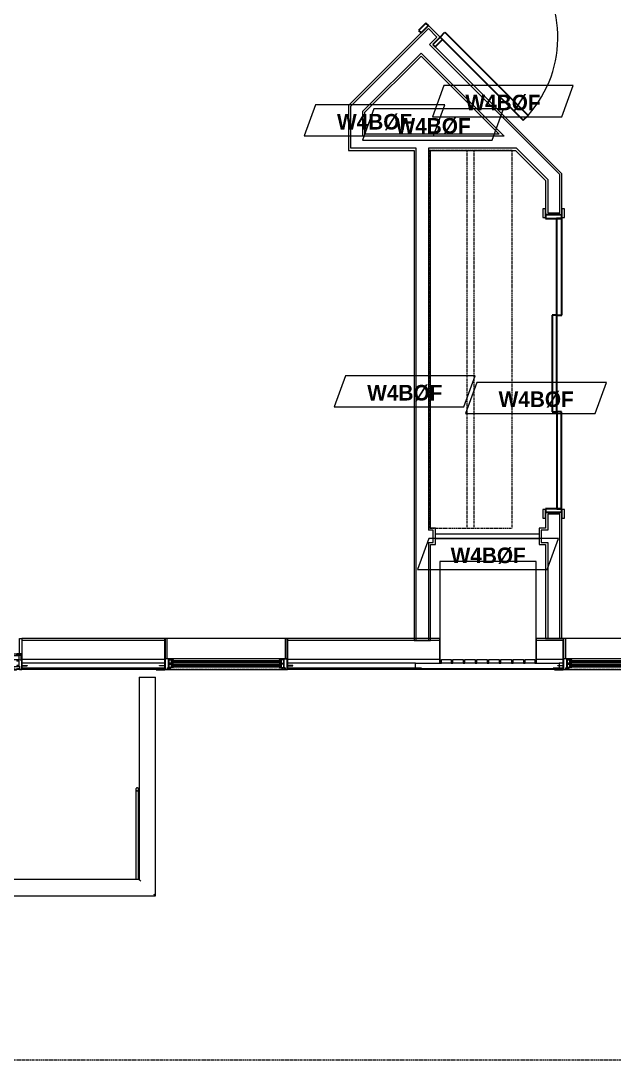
# Model space of a CAD drawing. Header units: inches. Extents: x -4010 to -1872, y 9846 to 12241.
# Drawn here: x -3636.9 to -3465.3, y 9867 to 10167.8 of the extents above; entities that cross this region are included whole.
import ezdxf

# ---------------------------------------------------------------- set-up
doc = ezdxf.new("R2010")
doc.units = ezdxf.units.IN
doc.header["$MEASUREMENT"] = 0
doc.linetypes.add('Aligning Line 1_8__2_', pattern=[0.25, 0.125, -0.125])
doc.linetypes.add('Dash', pattern=[0.25, 0.125, -0.125])
for name, color, linetype, lineweight in [('0-1', 7, 'Continuous', 5), ('0-2', 7, 'Continuous', 9), ('A-DETL-GENF-1', 7, 'Continuous', 9), ('A-DETL-GENF-2', 92, 'Continuous', 18), ('A-DETL-GENF-HDLN-1', 7, 'Dash', 9), ('A-DETL-GENF-HDLN-2', 1, 'Continuous', 18), ('A-DOOR', 31, 'Continuous', 18), ('A-DOOR-1', 7, 'Continuous', 9), ('A-DOOR-3', 31, 'Continuous', 9), ('A-DOOR-4', 31, 'Continuous', 30), ('A-DOOR-FRAM-1', 7, 'Continuous', 9), ('A-DOOR-FRAM-3', 31, 'Continuous', 30), ('A-FLOR-HRAL-1', 7, 'Continuous', 9), ('A-GENM-1', 7, 'Continuous', 9), ('A-GLAZ', 151, 'Continuous', 18), ('A-GLAZ-1', 10, 'Continuous', 30), ('A-GLAZ-2', 7, 'Continuous', 9), ('A-WALL', 113, 'Continuous', 18), ('A-WALL-1', 7, 'Continuous', 9), ('A-WALL-2', 250, 'Continuous', 18), ('A-WALL-3', 113, 'Continuous', 9), ('A-WALL-IDEN', 211, 'Continuous', 9), ('G-ANNO-SYMB-2', 147, 'Aligning Line 1_8__2_', 9), ('Q-CASE', 31, 'Continuous', 9), ('Q-CASE-HDLN', 31, 'Dash', 9), ('S-BEAM-1', 7, 'Continuous', 9)]:
    doc.layers.add(name, color=color, linetype=linetype, lineweight=lineweight)
doc.styles.add('Century Gothic_B', font='GOTHICB.TTF', dxfattribs={"height": 4.5})

# ---------------------------------------------------------------- blocks, each defined once
blk = doc.blocks.new('Door-Sliding-Marvin-2_Panel_Patio_Door-Essential - ESSPD6068 - 3rd floor-3103812-UNITS PLANS - 3RD FLOOR')
at = {"layer": 'A-DETL-GENF-1'}
for p, q in [((-32.87, -2.97), (-32.87, -2.52)), ((-32.61, -2.97), (-32.61, -2.52))]:
    blk.add_line(p, q, dxfattribs=at)
at = {"layer": 'A-DETL-GENF-2'}
for p, q in [((-35.75, 4.44), (-35.06, 4.44)), ((-35.75, -0.03), (-35.75, 4.44)), ((-35.06, 4.44), (-35.06, -0.03)), ((35.06, 4.44), (35.75, 4.44)), ((35.06, -0.03), (35.06, 4.44)), ((35.75, 4.44), (35.75, -0.03)), ((-35.06, -0.03), (-35.75, -0.03)), ((-35.75, -0.06), (-34.25, -0.06)), ((-35.75, -4.53), (-35.75, -0.06)), ((-35.5, -0.5), (-34.39, -0.5)), ((-35.5, -1.88), (-35.5, -0.5)), ((-35.5, -1.88), (-34.25, -1.88)), ((-32.41, -2.19), (-34.81, -2.19)), ((-34.81, -2.19), (-34.81, -3.44)), ((-34.39, -0.5), (-34.25, -0.35)), ((-34.25, -0.06), (-34.25, -0.35)), ((-34.25, -1.88), (-34.25, -2.19)), ((-33.09, -2.38), (-32.34, -2.38)), ((-33.09, -3.13), (-33.09, -2.38)), ((-32.98, -2.52), (-32.98, -2.38)), ((-32.98, -2.97), (-32.98, -3.13)), ((-32.34, -2.25), (-32.41, -2.19)), ((-32.34, -2.38), (-32.34, -2.25)), ((35.75, -0.03), (35.06, -0.03)), ((-37.25, -3.44), (-37.25, -3.48)), ((-35.91, -3.44), (-37.25, -3.44)), ((-35.75, -3.48), (-37.25, -3.48)), ((-35.75, -3.33), (-35.91, -3.33)), ((-35.91, -3.44), (-35.91, -3.33)), ((-35, -4.53), (-35.75, -4.53)), ((-34.25, -3.56), (-35, -3.56)), ((-35, -3.56), (-35, -4.53)), ((-34.81, -3.44), (-32.46, -3.44)), ((-34.25, -3.44), (-34.25, -3.56)), ((-32.38, -3.13), (-33.09, -3.13)), ((-32.46, -3.44), (-32.38, -3.13))]:
    blk.add_line(p, q, dxfattribs=at)
at = {"layer": 'A-DETL-GENF-HDLN-1'}
blk.add_line((1.75, -4.19), (33.01, -4.19), dxfattribs=at)
at = {"layer": 'A-DETL-GENF-HDLN-2'}
for p, q in [((-32.87, -2.97), (-32.87, -2.52)), ((-32.61, -2.97), (-32.61, -2.52)), ((-1.41, -2.25), (-1.34, -2.19)), ((-1.41, -2.38), (-1.41, -2.25)), ((-0.66, -2.38), (-1.41, -2.38)), ((-1.34, -2.19), (0.87, -2.19)), ((-1.14, -2.97), (-1.14, -2.52)), ((1.34, -0.5), (-0.88, -0.5)), ((-0.88, -0.5), (-0.88, -1.97)), ((-0.88, -1.75), (1.29, -1.75)), ((0.24, -2.07), (-0.88, -1.97)), ((-0.88, -2.97), (-0.88, -2.52)), ((-0.77, -2.52), (-0.77, -2.38)), ((-0.77, -2.97), (-0.77, -3.13)), ((-0.66, -3.13), (-0.66, -2.38)), ((-0.24, -1.83), (-0.43, -1.83)), ((-0.43, -1.83), (-0.43, -1.93)), ((-0.43, -1.93), (0.43, -2.01)), ((-0.24, -1.76), (-0.24, -1.83)), ((-0.24, -1.87), (-0.24, -1.95)), ((-0.24, -1.87), (0.87, -1.97)), ((0.24, -2.07), (0.24, -1.99)), ((0.24, -2.11), (0.43, -2.11)), ((0.24, -2.18), (0.24, -2.11)), ((0.43, -2.11), (0.43, -2.01)), ((0.66, -1.44), (0.66, -0.69)), ((0.66, -0.69), (1.41, -0.69)), ((1.37, -1.44), (0.66, -1.44)), ((0.77, -0.83), (0.77, -0.69)), ((0.77, -1.29), (0.77, -1.44)), ((0.87, -1.97), (0.87, -3.44)), ((0.88, -1.29), (0.88, -0.83)), ((1.14, -1.29), (1.14, -0.83)), ((1.29, -1.75), (1.37, -1.44)), ((1.41, -0.56), (1.34, -0.5)), ((1.41, -0.69), (1.41, -0.56)), ((32.41, -0.56), (32.47, -0.5)), ((32.41, -0.69), (32.41, -0.56)), ((33.16, -0.69), (32.41, -0.69)), ((32.52, -1.75), (32.44, -1.44)), ((32.44, -1.44), (33.16, -1.44)), ((32.47, -0.5), (34.84, -0.5)), ((34.84, -1.75), (32.52, -1.75)), ((32.68, -1.29), (32.68, -0.83)), ((32.93, -1.29), (32.93, -0.83)), ((33.04, -0.83), (33.04, -0.69)), ((33.04, -1.29), (33.04, -1.44)), ((33.16, -1.44), (33.16, -0.69)), ((35.75, -0.06), (34.25, -0.06)), ((34.25, -0.06), (34.25, -0.35)), ((34.39, -0.5), (34.25, -0.35)), ((35.5, -1.88), (34.25, -1.88)), ((34.25, -1.88), (34.25, -2.19)), ((34.81, -2.19), (34.25, -2.19)), ((35.5, -0.5), (34.39, -0.5)), ((34.81, -2.19), (34.81, -3.44)), ((34.84, -0.5), (34.84, -1.75)), ((35.5, -1.88), (35.5, -0.5)), ((35.75, -4.53), (35.75, -0.06)), ((-1.29, -3.44), (-1.38, -3.13)), ((-1.38, -3.13), (-0.66, -3.13)), ((0.87, -3.44), (-1.29, -3.44)), ((-0.24, -4.3), (-0.24, -3.78)), ((-0.24, -3.78), (1.51, -3.78)), ((0.34, -4.3), (-0.24, -4.3)), ((0.6, -4.61), (0.34, -4.3)), ((1.35, -4.61), (0.6, -4.61)), ((1.35, -4.3), (1.51, -4.3)), ((1.35, -4.3), (1.35, -4.61)), ((1.51, -3.78), (1.51, -3.9)), ((1.51, -3.9), (1.75, -3.9)), ((1.51, -3.94), (1.51, -4.3)), ((1.71, -3.94), (1.51, -3.94)), ((1.64, -4.08), (1.64, -4.19)), ((1.64, -4.08), (1.71, -4.08)), ((1.75, -4.19), (1.64, -4.19)), ((1.71, -4.08), (1.71, -3.94)), ((1.75, -3.9), (1.75, -4.19)), ((33.25, -3.9), (33.01, -3.9)), ((33.01, -3.9), (33.01, -4.19)), ((33.01, -4.19), (33.12, -4.19)), ((33.05, -3.94), (33.25, -3.94)), ((33.05, -4.08), (33.05, -3.94)), ((33.12, -4.08), (33.05, -4.08)), ((33.12, -4.08), (33.12, -4.19)), ((33.25, -3.78), (33.25, -3.9)), ((35, -3.78), (33.25, -3.78)), ((33.25, -3.94), (33.25, -4.3)), ((33.41, -4.3), (33.25, -4.3)), ((33.41, -4.3), (33.41, -4.61)), ((33.41, -4.61), (34.16, -4.61)), ((34.16, -4.61), (34.42, -4.3)), ((34.81, -3.44), (34.25, -3.44)), ((34.25, -3.44), (34.25, -3.56)), ((34.25, -3.56), (35, -3.56)), ((34.42, -4.3), (35, -4.3)), ((35, -3.56), (35, -4.53)), ((35, -4.53), (35.75, -4.53)), ((35.75, -3.33), (35.9, -3.33)), ((35.75, -3.48), (37.25, -3.48)), ((35.9, -3.44), (35.9, -3.33)), ((35.9, -3.44), (37.25, -3.44)), ((37.25, -3.44), (37.25, -3.48))]:
    blk.add_line(p, q, dxfattribs=at)
at = {"layer": 'A-DOOR'}
for p, q in [((-32.98, -2.38), (-0.77, -2.38)), ((-32.98, -2.52), (-0.77, -2.52)), ((-32.98, -2.97), (-0.77, -2.97)), ((0.77, -0.69), (33.04, -0.69)), ((0.77, -0.83), (33.04, -0.83)), ((0.77, -1.29), (33.04, -1.29)), ((0.77, -1.44), (33.04, -1.44)), ((-32.98, -3.13), (-0.77, -3.13))]:
    blk.add_line(p, q, dxfattribs=at)
at = {"layer": 'A-DOOR-1'}
for p, q in [((-40.68, -4.44), (-35.75, -4.44)), ((-40.68, -4.69), (-40.68, -4.44)), ((-35.75, -4.69), (-40.68, -4.69)), ((-35.75, -4.53), (-35.75, -4.69))]:
    blk.add_line(p, q, dxfattribs=at)
at = {"layer": 'A-DOOR-FRAM-1'}
for p, q in [((-35.75, -0.06), (35.75, -0.06)), ((-35.75, -4.53), (-35.75, -0.06)), ((35.75, -0.06), (35.75, -4.53)), ((35.75, -4.53), (-35.75, -4.53))]:
    blk.add_line(p, q, dxfattribs=at)
blk = doc.blocks.new('V-Series_EWC4_SPVU_RFA_2015 - 2ND AND 3RD FLOOR-2226480-UNITS PLANS - 3RD FLOOR')
at = {"layer": 'A-GENM-1'}
for p, q in [((-3829.54, 11738.59), (-3858.97, 11738.59)), ((-3858.97, 11738.59), (-3858.97, 11738.15)), ((-3858.97, 11735.36), (-3858.97, 11738.15)), ((-3858.97, 11738.15), (-3857.97, 11738.15)), ((-3857.97, 11738.15), (-3857.97, 11735.36)), ((-3829.54, 11710.71), (-3829.54, 11738.59)), ((-3857.97, 11735.36), (-3858.97, 11735.36)), ((-3858.97, 11735.36), (-3858.97, 11734.86)), ((-3858.97, 11731.87), (-3858.97, 11734.86)), ((-3858.97, 11734.86), (-3857.97, 11734.86)), ((-3857.97, 11734.86), (-3857.97, 11731.87)), ((-3857.97, 11731.87), (-3858.97, 11731.87)), ((-3858.97, 11731.87), (-3858.97, 11731.37)), ((-3858.97, 11728.39), (-3858.97, 11731.37)), ((-3858.97, 11731.37), (-3857.97, 11731.37)), ((-3857.97, 11731.37), (-3857.97, 11728.39)), ((-3857.97, 11728.39), (-3858.97, 11728.39)), ((-3858.97, 11728.39), (-3858.97, 11727.89)), ((-3858.97, 11724.9), (-3858.97, 11727.89)), ((-3858.97, 11727.89), (-3857.97, 11727.89)), ((-3857.97, 11727.89), (-3857.97, 11724.9)), ((-3857.97, 11724.9), (-3858.97, 11724.9)), ((-3858.97, 11724.9), (-3858.97, 11724.4)), ((-3858.97, 11721.42), (-3858.97, 11724.4)), ((-3858.97, 11724.4), (-3857.97, 11724.4)), ((-3857.97, 11724.4), (-3857.97, 11721.42)), ((-3857.97, 11721.42), (-3858.97, 11721.42)), ((-3858.97, 11721.42), (-3858.97, 11720.92)), ((-3858.97, 11717.93), (-3858.97, 11720.92)), ((-3858.97, 11720.92), (-3857.97, 11720.92)), ((-3857.97, 11720.92), (-3857.97, 11717.93)), ((-3857.97, 11717.93), (-3858.97, 11717.93)), ((-3858.97, 11717.93), (-3858.97, 11717.43)), ((-3858.97, 11714.45), (-3858.97, 11717.43)), ((-3858.97, 11717.43), (-3857.97, 11717.43)), ((-3857.97, 11717.43), (-3857.97, 11714.45)), ((-3857.97, 11714.45), (-3858.97, 11714.45)), ((-3858.97, 11714.45), (-3858.97, 11713.95)), ((-3858.97, 11711.15), (-3858.97, 11713.95)), ((-3858.97, 11713.95), (-3857.97, 11713.95)), ((-3857.97, 11713.95), (-3857.97, 11711.15)), ((-3857.97, 11711.15), (-3858.97, 11711.15)), ((-3858.97, 11711.15), (-3858.97, 11710.71)), ((-3858.97, 11710.71), (-3829.54, 11710.71))]:
    blk.add_line(p, q, dxfattribs=at)
blk = doc.blocks.new('Perforated Panel at Magic-Pak - hvac panel - 3rd floor-2505079-UNITS PLANS - 3RD FLOOR')
at = {"layer": 'A-GLAZ-2'}
for p, q in [((19.01, 4.44), (-19.01, 4.44)), ((-19.01, 4.37), (19.01, 4.37))]:
    blk.add_line(p, q, dxfattribs=at)
blk = doc.blocks.new('Railing - Baluster_01-2700443-UNITS PLANS - 3RD FLOOR')
at = {"layer": 'A-FLOR-HRAL-1'}
for p, q in [((-0.59, 1.18), (0.59, 1.18)), ((-0.59, 0.59), (-0.59, 1.18)), ((0.59, 1.18), (0.59, 0.59))]:
    blk.add_line(p, q, dxfattribs=at)
blk = doc.blocks.new('Railing - Railing-2700304-UNITS PLANS - 3RD FLOOR')
at = {"layer": 'A-FLOR-HRAL-1'}
for p, q in [((-3711.97, 9977.83), (-3711.97, 9914.58)), ((-3711.97, 9977.83), (-3711.5, 9977.83)), ((-3711.5, 9977.83), (-3707.72, 9977.83)), ((-3707.72, 9977.83), (-3707.25, 9977.83)), ((-3707.25, 9919.3), (-3707.25, 9977.83)), ((-3602.65, 9977.83), (-3602.65, 9919.3)), ((-3602.65, 9977.83), (-3602.18, 9977.83)), ((-3602.18, 9977.83), (-3598.4, 9977.83)), ((-3598.4, 9977.83), (-3597.92, 9977.83)), ((-3597.92, 9914.58), (-3597.92, 9977.83)), ((-3602.65, 9919.3), (-3707.25, 9919.3)), ((-3711.97, 9914.58), (-3597.92, 9914.58))]:
    blk.add_line(p, q, dxfattribs=at)
for points, knots in [([(-3707.72, 9918.83), (-3707.68, 9918.87), (-3707.62, 9918.93), (-3707.54, 9919.01), (-3707.49, 9919.06), (-3707.46, 9919.09), (-3707.42, 9919.13), (-3707.39, 9919.16), (-3707.37, 9919.18), (-3707.34, 9919.21), (-3707.31, 9919.24), (-3707.28, 9919.27), (-3707.26, 9919.29), (-3707.25, 9919.3), (-3707.25, 9919.3)], [0, 0, 0, 0, 0.166667, 0.25, 0.333333, 0.375, 0.416667, 0.5, 0.541667, 0.583333, 0.666667, 0.75, 0.833333, 1, 1, 1, 1]), ([(-3602.18, 9918.83), (-3602.22, 9918.87), (-3602.28, 9918.93), (-3602.36, 9919.01), (-3602.4, 9919.06), (-3602.44, 9919.09), (-3602.47, 9919.13), (-3602.5, 9919.16), (-3602.53, 9919.18), (-3602.56, 9919.21), (-3602.59, 9919.24), (-3602.61, 9919.27), (-3602.64, 9919.29), (-3602.65, 9919.3), (-3602.65, 9919.3)], [0, 0, 0, 0, 0.166667, 0.25, 0.333333, 0.375, 0.416667, 0.5, 0.541667, 0.583333, 0.666667, 0.75, 0.833333, 1, 1, 1, 1]), ([(-3711.97, 9914.58), (-3711.97, 9914.58), (-3711.96, 9914.59), (-3711.94, 9914.61), (-3711.91, 9914.64), (-3711.88, 9914.67), (-3711.86, 9914.69), (-3711.83, 9914.72), (-3711.79, 9914.76), (-3711.75, 9914.8), (-3711.71, 9914.84), (-3711.67, 9914.88), (-3711.6, 9914.95), (-3711.54, 9915.01), (-3711.5, 9915.05)], [0, 0, 0, 0, 0.166667, 0.25, 0.333333, 0.416667, 0.458333, 0.5, 0.583333, 0.666667, 0.708333, 0.75, 0.833333, 1, 1, 1, 1]), ([(-3597.92, 9914.58), (-3597.92, 9914.58), (-3597.93, 9914.59), (-3597.96, 9914.61), (-3597.99, 9914.64), (-3598.01, 9914.67), (-3598.04, 9914.69), (-3598.07, 9914.72), (-3598.11, 9914.76), (-3598.15, 9914.8), (-3598.19, 9914.84), (-3598.22, 9914.88), (-3598.29, 9914.95), (-3598.35, 9915.01), (-3598.4, 9915.05)], [0, 0, 0, 0, 0.166667, 0.25, 0.333333, 0.416667, 0.458333, 0.5, 0.583333, 0.666667, 0.708333, 0.75, 0.833333, 1, 1, 1, 1])]:
    blk.add_open_spline(points, degree=3, knots=knots, dxfattribs=at)
blk.add_blockref('Railing - Baluster_01-2700443-UNITS PLANS - 3RD FLOOR', (-3709.61, 9977.24))
blk = doc.blocks.new('Walls 56 - Walls 1-2574123-UNITS PLANS - 3RD FLOOR')
at = {"layer": 'S-BEAM-1'}
for p, q in [((-3603.57, 9945.4), (-3603.57, 9919.3)), ((-3602.82, 9919.3), (-3602.82, 9945.4))]:
    blk.add_line(p, q, dxfattribs=at)
at = {"layer": 'S-BEAM-1', "flags": 128}
for points in [[(-3602.82, 9945.4), (-3602.83, 9945.5), (-3602.86, 9945.6), (-3602.92, 9945.69), (-3602.98, 9945.76), (-3603.06, 9945.8), (-3603.15, 9945.83), (-3603.24, 9945.83), (-3603.33, 9945.8), (-3603.41, 9945.76), (-3603.48, 9945.69), (-3603.53, 9945.6), (-3603.56, 9945.5), (-3603.57, 9945.4)], [(-3603.57, 9945.4), (-3603.56, 9945.3), (-3603.53, 9945.2), (-3603.48, 9945.11), (-3603.41, 9945.04), (-3603.33, 9945), (-3603.24, 9944.97), (-3603.15, 9944.97), (-3603.06, 9945), (-3602.98, 9945.04), (-3602.92, 9945.11), (-3602.86, 9945.2), (-3602.83, 9945.3), (-3602.82, 9945.4)]]:
    blk.add_lwpolyline(points, dxfattribs=at)
blk = doc.blocks.new('Window-Double_Hung-Marvin-Essential - ESDH3066 - 3rd floor-3033832-UNITS PLANS - 3RD FLOOR')
at = {"layer": 'A-DETL-GENF-HDLN-1'}
blk.add_line((16.1, 4.47), (-16.5, 4.47), dxfattribs=at)
at = {"layer": 'A-DETL-GENF-HDLN-2'}
for p, q in [((-19.25, 3.48), (-19.25, 3.44)), ((-17.75, 3.48), (-19.25, 3.48)), ((-19.25, 3.44), (-17.9, 3.44)), ((-17.9, 3.44), (-17.9, 3.33)), ((-17.9, 3.33), (-17.75, 3.33)), ((-17.75, 4.53), (-17.16, 4.53)), ((-17.75, 4.53), (-17.75, 1.44)), ((-17.08, 4.12), (-17.16, 4.53)), ((-17.08, 4.12), (-16.19, 4.12)), ((-16.85, 4.5), (-16.85, 4.12)), ((-16.3, 4.5), (-16.85, 4.5)), ((-16.38, 4.02), (-16.72, 4.02)), ((-16.72, 4.02), (-16.72, 1.44)), ((-15.34, 3.94), (-16.56, 3.94)), ((-16.56, 3), (-16.56, 3.94)), ((-16.38, 4.12), (-16.38, 4.02)), ((-16.3, 4.26), (-16.3, 4.5)), ((-16.18, 4.26), (-16.3, 4.26)), ((-16.19, 4.22), (-16.1, 4.22)), ((-16.19, 4.12), (-16.19, 4.22)), ((-16.18, 4.47), (-16.1, 4.47)), ((-16.18, 4.47), (-16.18, 4.26)), ((-16.1, 4.22), (-16.1, 4.47)), ((-15.94, 3.12), (-15.94, 3.84)), ((-15.94, 3.84), (-15.28, 3.84)), ((-15.28, 3.12), (-15.94, 3.12)), ((-15.84, 3.13), (-15.84, 3.82)), ((-15.54, 3.26), (-15.54, 3.7)), ((-15.34, 3.94), (-15.28, 3.88)), ((-15.34, 3), (-15.28, 3.06)), ((-15.28, 3.84), (-15.28, 3.88)), ((-15.28, 3.06), (-15.28, 3.12)), ((15.34, 3.94), (15.28, 3.88)), ((15.28, 3.84), (15.28, 3.88)), ((15.94, 3.84), (15.28, 3.84)), ((15.28, 3.06), (15.28, 3.12)), ((15.28, 3.12), (15.94, 3.12)), ((15.34, 3), (15.28, 3.06)), ((15.34, 3.94), (16.56, 3.94)), ((15.54, 3.26), (15.54, 3.7)), ((15.84, 3.13), (15.84, 3.82)), ((15.94, 3.12), (15.94, 3.84)), ((16.18, 4.47), (16.1, 4.47)), ((16.1, 4.22), (16.1, 4.47)), ((16.19, 4.22), (16.1, 4.22)), ((16.18, 4.47), (16.18, 4.26)), ((16.18, 4.26), (16.3, 4.26)), ((16.19, 4.12), (16.19, 4.22)), ((17.08, 4.12), (16.19, 4.12)), ((16.3, 4.26), (16.3, 4.5)), ((16.3, 4.5), (16.85, 4.5)), ((16.38, 4.12), (16.38, 4.02)), ((16.38, 4.02), (16.72, 4.02)), ((16.56, 3), (16.56, 3.94)), ((16.72, 4.02), (16.72, 1.44)), ((16.85, 4.5), (16.85, 4.12)), ((17.08, 4.12), (17.16, 4.53)), ((17.75, 4.53), (17.16, 4.53)), ((17.75, 4.53), (17.75, 1.44)), ((17.75, 3.48), (19.25, 3.48)), ((17.9, 3.33), (17.75, 3.33)), ((17.9, 3.44), (17.9, 3.33)), ((19.25, 3.44), (17.9, 3.44)), ((19.25, 3.48), (19.25, 3.44)), ((-16.72, 1.44), (-17.75, 1.44)), ((-17.13, 1.41), (-17.13, -4.44)), ((-16.56, 3), (-15.34, 3)), ((-15.34, 2.72), (-16.56, 2.72)), ((-16.56, 1.78), (-16.56, 2.72)), ((-16.56, 1.78), (-15.34, 1.78)), ((-15.94, 1.9), (-15.94, 2.62)), ((-15.94, 2.62), (-15.28, 2.62)), ((-15.28, 1.9), (-15.94, 1.9)), ((-15.84, 1.91), (-15.84, 2.6)), ((-15.54, 2.04), (-15.54, 2.48)), ((-15.34, 2.72), (-15.28, 2.66)), ((-15.34, 1.78), (-15.28, 1.84)), ((-15.28, 2.62), (-15.28, 2.66)), ((-15.28, 1.84), (-15.28, 1.9)), ((15.34, 2.72), (15.28, 2.66)), ((15.28, 2.62), (15.28, 2.66)), ((15.94, 2.62), (15.28, 2.62)), ((15.28, 1.84), (15.28, 1.9)), ((15.28, 1.9), (15.94, 1.9)), ((15.34, 1.78), (15.28, 1.84)), ((16.56, 3), (15.34, 3)), ((15.34, 2.72), (16.56, 2.72)), ((16.56, 1.78), (15.34, 1.78)), ((15.54, 2.04), (15.54, 2.48)), ((15.84, 1.91), (15.84, 2.6)), ((15.94, 1.9), (15.94, 2.62)), ((16.56, 1.78), (16.56, 2.72)), ((16.72, 1.44), (17.75, 1.44)), ((17.12, -4.44), (17.12, 1.41)), ((-17.13, -4.44), (-17.75, -4.44)), ((17.12, -4.44), (17.75, -4.44))]:
    blk.add_line(p, q, dxfattribs=at)
at = {"layer": 'A-GLAZ'}
for p, q in [((15.84, 3.82), (-15.84, 3.82)), ((15.84, 3.7), (-15.84, 3.7)), ((15.84, 3.26), (-15.84, 3.26)), ((15.84, 3.13), (-15.84, 3.13)), ((15.84, 2.6), (-15.84, 2.6)), ((15.84, 2.48), (-15.84, 2.48)), ((15.84, 2.04), (-15.84, 2.04)), ((15.84, 1.91), (-15.84, 1.91))]:
    blk.add_line(p, q, dxfattribs=at)
at = {"layer": 'A-GLAZ-1'}
for p, q in [((-17.75, 4.53), (-17.75, 1.44)), ((17.75, 1.44), (17.75, 4.53)), ((-17.75, 1.41), (-17.75, -4.44)), ((17.75, -4.44), (17.75, 1.41))]:
    blk.add_line(p, q, dxfattribs=at)
at = {"layer": 'A-GLAZ-2'}
for p, q in [((17.75, 4.53), (-17.75, 4.53)), ((20.27, 4.69), (17.75, 4.69)), ((17.75, 4.69), (17.75, 4.53)), ((17.75, 4.44), (20.27, 4.44)), ((20.27, 4.44), (20.27, 4.69)), ((-17.75, 1.44), (17.75, 1.44)), ((-17.75, -4.44), (17.75, -4.44))]:
    blk.add_line(p, q, dxfattribs=at)
blk = doc.blocks.new('CTR - 1st Phase - Shell_rvt-1-UNITS PLANS - 3RD FLOOR')
at = {"layer": 'A-WALL-1'}
for p, q in [((-3595.21, 9989.06), (-3636.51, 9989.06)), ((-3515.66, 9989.06), (-3559.71, 9989.06)), ((-3515.66, 9981.94), (-3515.66, 9989.06)), ((-3480.01, 9989.06), (-3487.79, 9989.06)), ((-3487.79, 9989.06), (-3487.79, 9981.94)), ((-3636.51, 9984.6), (-3636.51, 9984.56)), ((-3595.21, 9983.19), (-3595.21, 9983.22)), ((-3559.71, 9983.22), (-3559.71, 9983.19)), ((-3480.01, 9983.19), (-3480.01, 9983.22)), ((-3522.69, 9980.44), (-3522.69, 9981.94)), ((-3522.69, 9981.94), (-3515.66, 9981.94)), ((-3520.94, 9980.44), (-3522.69, 9980.44)), ((-3520.94, 9980.19), (-3520.94, 9980.44)), ((-3487.79, 9981.94), (-3481.16, 9981.94)), ((-3481.16, 9980.44), (-3482.91, 9980.44)), ((-3482.91, 9980.44), (-3482.91, 9980.19)), ((-3481.16, 9981.94), (-3481.16, 9980.44)), ((-3636.51, 9980.19), (-3597.74, 9980.19)), ((-3559.71, 9980.19), (-3520.94, 9980.19)), ((-3482.91, 9980.19), (-3482.54, 9980.19))]:
    blk.add_line(p, q, dxfattribs=at)
at = {"layer": 'A-WALL-2'}
for p, q in [((-3595.21, 9988.44), (-3636.51, 9988.44)), ((-3515.66, 9988.44), (-3559.71, 9988.44)), ((-3480.01, 9988.44), (-3487.79, 9988.44)), ((-3595.21, 9982.94), (-3636.51, 9982.94)), ((-3595.21, 9981.94), (-3636.51, 9981.94)), ((-3595.21, 9980.44), (-3636.51, 9980.44)), ((-3515.66, 9982.94), (-3559.71, 9982.94)), ((-3522.69, 9981.94), (-3559.71, 9981.94)), ((-3522.69, 9980.44), (-3559.71, 9980.44)), ((-3480.01, 9982.94), (-3487.79, 9982.94)), ((-3480.01, 9981.94), (-3481.16, 9981.94)), ((-3480.01, 9980.44), (-3481.16, 9980.44))]:
    blk.add_line(p, q, dxfattribs=at)
at = {"layer": '0-2'}
for name, p, rotation in [('V-Series_EWC4_SPVU_RFA_2015 - 2ND AND 3RD FLOOR-2226480-UNITS PLANS - 3RD FLOOR', (8222.93, 13840.91), 90.00000000000026), ('Window-Double_Hung-Marvin-Essential - ESDH3066 - 3rd floor-3033832-UNITS PLANS - 3RD FLOOR', (-3577.46, 9984.63), 180), ('Window-Double_Hung-Marvin-Essential - ESDH3066 - 3rd floor-3033832-UNITS PLANS - 3RD FLOOR', (-3462.26, 9984.63), 180), ('Perforated Panel at Magic-Pak - hvac panel - 3rd floor-2505079-UNITS PLANS - 3RD FLOOR', (-3501.92, 9984.63), 180)]:
    blk.add_blockref(name, p, dxfattribs=dict(at, rotation=rotation))
for name, p in [('Door-Sliding-Marvin-2_Panel_Patio_Door-Essential - ESSPD6068 - 3rd floor-3103812-UNITS PLANS - 3RD FLOOR', (-3672.26, 9984.63)), ('Railing - Railing-2700304-UNITS PLANS - 3RD FLOOR', (0, 0)), ('Walls 56 - Walls 1-2574123-UNITS PLANS - 3RD FLOOR', (0, 0))]:
    blk.add_blockref(name, p, dxfattribs=at)
blk = doc.blocks.new('CTR - 1st Phase - Structure_rvt-1-UNITS PLANS - 3RD FLOOR')
at = {"layer": 'G-ANNO-SYMB-2'}
blk.add_line((-1904.06, 9867.01), (-3864.19, 9867.01), dxfattribs=at)
blk = doc.blocks.new('083100 - Access Doors and Panels - Type 1 - 083100 - Access Doors and Panels - Type 1-3696233-UNITS PLANS - 3RD FLOOR')
at = {"layer": 'A-DOOR-3'}
for p, q in [((-15, -0.75), (-15, 0.75)), ((-15, 0.75), (15, 0.75)), ((15, 0.75), (15, -0.75)), ((15, -0.75), (-15, -0.75))]:
    blk.add_line(p, q, dxfattribs=at)
blk = doc.blocks.new('OD_CW_Closet - OD_CW_Closet-3853398-UNITS PLANS - 3RD FLOOR')
at = {"layer": 'Q-CASE-HDLN'}
for p, q in [((110.03, 24), (0.74, 24)), ((0.74, 24), (0.74, 0)), ((110.03, 0), (110.03, 24)), ((0.74, 13), (110.03, 13)), ((0.74, 11), (110.03, 11)), ((0.74, 0), (110.03, 0))]:
    blk.add_line(p, q, dxfattribs=at)
blk = doc.blocks.new('SLIDING - FLUSH - TRIPLE PANEL - 7-0 x 6-8-3853471-UNITS PLANS - 3RD FLOOR')
at = {"layer": 'A-DOOR-3'}
for p, q in [((-42.25, 3), (-44.75, 3)), ((-44.75, 3), (-44.75, 2.25)), ((-44.75, 2.25), (-42.25, 2.25)), ((-42.25, 2.25), (-42.25, 3)), ((42.25, 3), (42.25, 2.25)), ((44.75, 3), (42.25, 3)), ((42.25, 2.25), (44.75, 2.25)), ((44.75, 2.25), (44.75, 3)), ((-42.25, -2.5), (-44.75, -2.5)), ((-44.75, -2.5), (-44.75, -3.25)), ((-42.25, -3.25), (-42.25, -2.5)), ((44.75, -2.5), (42.25, -2.5)), ((42.25, -2.5), (42.25, -3.25)), ((44.75, -3.25), (44.75, -2.5)), ((-44.75, -3.25), (-42.25, -3.25)), ((42.25, -3.25), (44.75, -3.25))]:
    blk.add_line(p, q, dxfattribs=at)
at = {"layer": 'A-DOOR-4'}
for p, q in [((-14, 2.25), (-42, 2.25)), ((-42, 2.25), (-42, 0.625)), ((-42, 0.625), (-14, 0.625)), ((-14, 0.625), (-14, 2.25)), ((14, 0.75), (-14, 0.75)), ((-14, 0.75), (-14, -0.625)), ((42, 2.125), (14, 2.125)), ((14, 2.125), (14, 0.75)), ((14, -0.625), (14, 0.75)), ((14, 0.75), (42, 0.75)), ((42, 0.75), (42, 2.125)), ((-14, -0.625), (14, -0.625))]:
    blk.add_line(p, q, dxfattribs=at)
at = {"layer": 'A-DOOR-FRAM-3'}
for p, q in [((-42, 2.25), (-43, 2.25)), ((-43, 2.25), (-43, -2.5)), ((-42, -2.5), (-42, 2.25)), ((43, 2.25), (42, 2.25)), ((42, 2.25), (42, -2.5)), ((43, -2.5), (43, 2.25)), ((-43, -2.5), (-42, -2.5)), ((42, -2.5), (43, -2.5))]:
    blk.add_line(p, q, dxfattribs=at)
blk = doc.blocks.new('SWING - SINGLE - FLUSH - 2-10 x 6-8 - PRIVACY-3199405-UNITS PLANS - 3RD FLOOR')
at = {"layer": 'A-DOOR-3'}
blk.add_arc((17, -2.37), 34.07, 180, 266.6343, dxfattribs=at)
at = {"layer": 'A-DOOR-4'}
for p, q in [((15, -2.37), (15, -36.38)), ((17, -2.37), (15, -2.37)), ((17, -2.37), (17, -36.38)), ((17, -36.38), (15, -36.38))]:
    blk.add_line(p, q, dxfattribs=at)
at = {"layer": 'A-DOOR-FRAM-3'}
for p, q in [((-20, 2.38), (-20, 3.38)), ((-20, 3.38), (-17, 3.38)), ((-17, 3.38), (-17, 2.38)), ((17, 2.38), (17, 3.38)), ((17, 3.38), (20, 3.38)), ((20, 3.38), (20, 2.38)), ((-17, 2.38), (-20, 2.38)), ((20, 2.38), (17, 2.38)), ((-20, -2.37), (-17, -2.37)), ((-20, -3.37), (-20, -2.37)), ((-17, -2.37), (-17, -3.37)), ((17, -2.37), (20, -2.37)), ((17, -3.37), (17, -2.37)), ((20, -2.37), (20, -3.37)), ((-17, -3.37), (-20, -3.37)), ((20, -3.37), (17, -3.37))]:
    blk.add_line(p, q, dxfattribs=at)
blk = doc.blocks.new('SWING - SINGLE - FLUSH - 2-10 x 6-8 - PRIVACY-3199407-UNITS PLANS - 3RD FLOOR')
at = {"layer": 'A-DOOR-3'}
blk.add_arc((17, 2.37), 34.07, 93.3657, 180, dxfattribs=at)
at = {"layer": 'A-DOOR-4'}
for p, q in [((15, 2.37), (15, 36.38)), ((17, 36.38), (15, 36.38)), ((17, 2.37), (17, 36.38)), ((17, 2.37), (15, 2.37))]:
    blk.add_line(p, q, dxfattribs=at)
at = {"layer": 'A-DOOR-FRAM-3'}
for p, q in [((-17, 3.37), (-20, 3.37)), ((-20, 3.37), (-20, 2.37)), ((-17, 2.37), (-17, 3.37)), ((20, 3.37), (17, 3.37)), ((17, 3.37), (17, 2.37)), ((20, 2.37), (20, 3.37)), ((-20, 2.37), (-17, 2.37)), ((17, 2.37), (20, 2.37)), ((-17, -2.38), (-20, -2.38)), ((-20, -2.38), (-20, -3.38)), ((-17, -3.38), (-17, -2.38)), ((20, -2.38), (17, -2.38)), ((17, -2.38), (17, -3.38)), ((20, -3.38), (20, -2.38)), ((-20, -3.38), (-17, -3.38)), ((17, -3.38), (20, -3.38))]:
    blk.add_line(p, q, dxfattribs=at)
blk = doc.blocks.new('Wall Tag - Arch Wall-3956453-UNITS PLANS - 3RD FLOOR')
at = {"layer": 'A-WALL-IDEN'}
for p, q in [((-0.3561, 0.0937), (-0.4244, -0.0937)), ((0.4244, 0.0937), (-0.3561, 0.0937)), ((0.3561, -0.0937), (0.4244, 0.0937)), ((-0.4244, -0.0937), (0.3561, -0.0937))]:
    blk.add_line(p, q, dxfattribs=at)

msp = doc.modelspace()

# ---------------------------------------------------------------- linework, layer by layer
at = {"layer": 'A-WALL'}
for p, q in [((-3541.45952, 10143.04907), (-3518.97959, 10165.529)), ((-3516.50471, 10163.05413), (-3518.97959, 10165.529)), ((-3518.62603, 10160.93281), (-3516.50471, 10163.05413)), ((-3480.97374, 10123.28051), (-3518.62603, 10160.93281)), ((-3537.95952, 10141.59932), (-3521.10091, 10158.45794)), ((-3497.04596, 10134.40299), (-3521.10091, 10158.45794)), ((-3541.45952, 10130.90299), (-3541.45952, 10143.04907)), ((-3537.95952, 10134.40299), (-3537.95952, 10141.59932)), ((-3497.04596, 10134.40299), (-3537.95952, 10134.40299)), ((-3522.47374, 10130.90299), (-3541.45952, 10130.90299)), ((-3522.47374, 9988.4394), (-3522.47374, 10130.90299)), ((-3518.97374, 10130.90299), (-3518.97374, 10020.3644)), ((-3493.54596, 10130.90299), (-3518.97374, 10130.90299)), ((-3484.47374, 10121.83077), (-3493.54596, 10130.90299)), ((-3484.47374, 10121.83077), (-3484.47374, 10112.2394)), ((-3480.97374, 10112.2394), (-3480.97374, 10123.28051)), ((-3484.47374, 10112.2394), (-3480.97374, 10112.2394)), ((-3480.97374, 10024.9894), (-3484.47374, 10024.9894)), ((-3484.47374, 10024.9894), (-3484.47374, 10020.3644)), ((-3480.97374, 9989.0644), (-3480.97374, 10024.9894)), ((-3517.59874, 10020.3644), (-3518.97374, 10020.3644)), ((-3517.59874, 10016.8644), (-3517.59874, 10020.3644)), ((-3486.34874, 10020.3644), (-3486.34874, 10016.8644)), ((-3484.47374, 10020.3644), (-3486.34874, 10020.3644)), ((-3518.97374, 10016.8644), (-3518.97374, 9988.4394)), ((-3518.97374, 10016.8644), (-3517.59874, 10016.8644)), ((-3486.34874, 10016.8644), (-3484.47374, 10016.8644)), ((-3484.47374, 10016.8644), (-3484.47374, 9989.0644))]:
    msp.add_line(p, q, dxfattribs=at)
at = {"layer": 'A-WALL-3'}
for p, q in [((-3518.97959, 10166.41289), (-3542.08452, 10143.30795)), ((-3515.62083, 10163.05413), (-3518.97959, 10166.41289)), ((-3517.74215, 10160.93281), (-3515.62083, 10163.05413)), ((-3480.34874, 10123.5394), (-3517.74215, 10160.93281)), ((-3537.33452, 10141.34044), (-3521.10091, 10157.57405)), ((-3521.10091, 10157.57405), (-3498.55485, 10135.02799)), ((-3542.08452, 10143.30795), (-3542.08452, 10130.27799)), ((-3537.33452, 10135.02799), (-3537.33452, 10141.34044)), ((-3498.55485, 10135.02799), (-3537.33452, 10135.02799)), ((-3542.08452, 10130.27799), (-3523.09874, 10130.27799)), ((-3523.09874, 10130.27799), (-3523.09874, 9988.4394)), ((-3518.34874, 10020.9894), (-3518.34874, 10130.27799)), ((-3518.34874, 10130.27799), (-3493.80485, 10130.27799)), ((-3493.80485, 10130.27799), (-3485.09874, 10121.57188)), ((-3485.09874, 10121.57188), (-3485.09874, 10111.6144)), ((-3480.34874, 10111.6144), (-3480.34874, 10123.5394)), ((-3485.09874, 10111.6144), (-3480.34874, 10111.6144)), ((-3480.34874, 10025.6144), (-3485.09874, 10025.6144)), ((-3485.09874, 10025.6144), (-3485.09874, 10020.9894)), ((-3480.34874, 9989.0644), (-3480.34874, 10025.6144)), ((-3516.97374, 10020.9894), (-3518.34874, 10020.9894)), ((-3516.97374, 10016.2394), (-3516.97374, 10020.9894)), ((-3485.09874, 10020.9894), (-3486.97374, 10020.9894)), ((-3486.97374, 10020.9894), (-3486.97374, 10016.2394)), ((-3518.34874, 9988.4394), (-3518.34874, 10016.2394)), ((-3518.34874, 10016.2394), (-3516.97374, 10016.2394)), ((-3486.97374, 10016.2394), (-3485.09874, 10016.2394)), ((-3485.09874, 10016.2394), (-3485.09874, 9989.0644)), ((-3523.09874, 9988.4394), (-3518.34874, 9988.4394)), ((-3485.09874, 9989.0644), (-3480.34874, 9989.0644))]:
    msp.add_line(p, q, dxfattribs=at)

# ---------------------------------------------------------------- block references
at = {"layer": '0-1'}
for name in ['CTR - 1st Phase - Shell_rvt-1-UNITS PLANS - 3RD FLOOR', 'CTR - 1st Phase - Structure_rvt-1-UNITS PLANS - 3RD FLOOR']:
    msp.add_blockref(name, (0, 0), dxfattribs=at)
at = {"layer": 'A-DOOR-3'}
for name, p, rotation in [('SWING - SINGLE - FLUSH - 2-10 x 6-8 - PRIVACY-3199405-UNITS PLANS - 3RD FLOOR', (-3468.95178, 10181.43891), 135.0000000000005), ('SWING - SINGLE - FLUSH - 2-10 x 6-8 - PRIVACY-3199407-UNITS PLANS - 3RD FLOOR', (-3505.27939, 10176.75432), 225.0000000000032), ('SLIDING - FLUSH - TRIPLE PANEL - 7-0 x 6-8-3853471-UNITS PLANS - 3RD FLOOR', (-3482.59874, 10068.6144), 270), ('083100 - Access Doors and Panels - Type 1 - 083100 - Access Doors and Panels - Type 1-3696233-UNITS PLANS - 3RD FLOOR', (-3501.97374, 10018.6144), 180)]:
    msp.add_blockref(name, p, dxfattribs=dict(at, rotation=rotation))
at = {"layer": 'A-WALL-IDEN', "xscale": 47.99999999999997, "yscale": 47.99999999999997, "zscale": 47.99999999999997}
for p in [(-3497.44728, 10144.52989), (-3534.5825, 10138.96114), (-3517.65964, 10137.78002), (-3525.85076, 10060.54619), (-3487.85076, 10058.6769), (-3501.72374, 10013.48737)]:
    msp.add_blockref('Wall Tag - Arch Wall-3956453-UNITS PLANS - 3RD FLOOR', p, dxfattribs=at)
at = {"layer": 'Q-CASE', "rotation": 90.00000000000412}
msp.add_blockref('OD_CW_Closet - OD_CW_Closet-3853398-UNITS PLANS - 3RD FLOOR', (-3494.74874, 10020.25169), dxfattribs=at)

# ---------------------------------------------------------------- texts
at = {"layer": 'A-WALL-IDEN', "char_height": 4.5, "width": 26.058, "attachment_point": 1, "style": 'Century Gothic_B'}
for insert in [(-3508.27116, 10146.40119), (-3545.40638, 10140.83243), (-3528.48352, 10139.65132), (-3536.67464, 10062.41749), (-3498.67464, 10060.5482), (-3512.54762, 10015.35867)]:
    msp.add_mtext('W4BØF', dxfattribs=dict(at, insert=insert))

doc.saveas('drawing.dxf')
